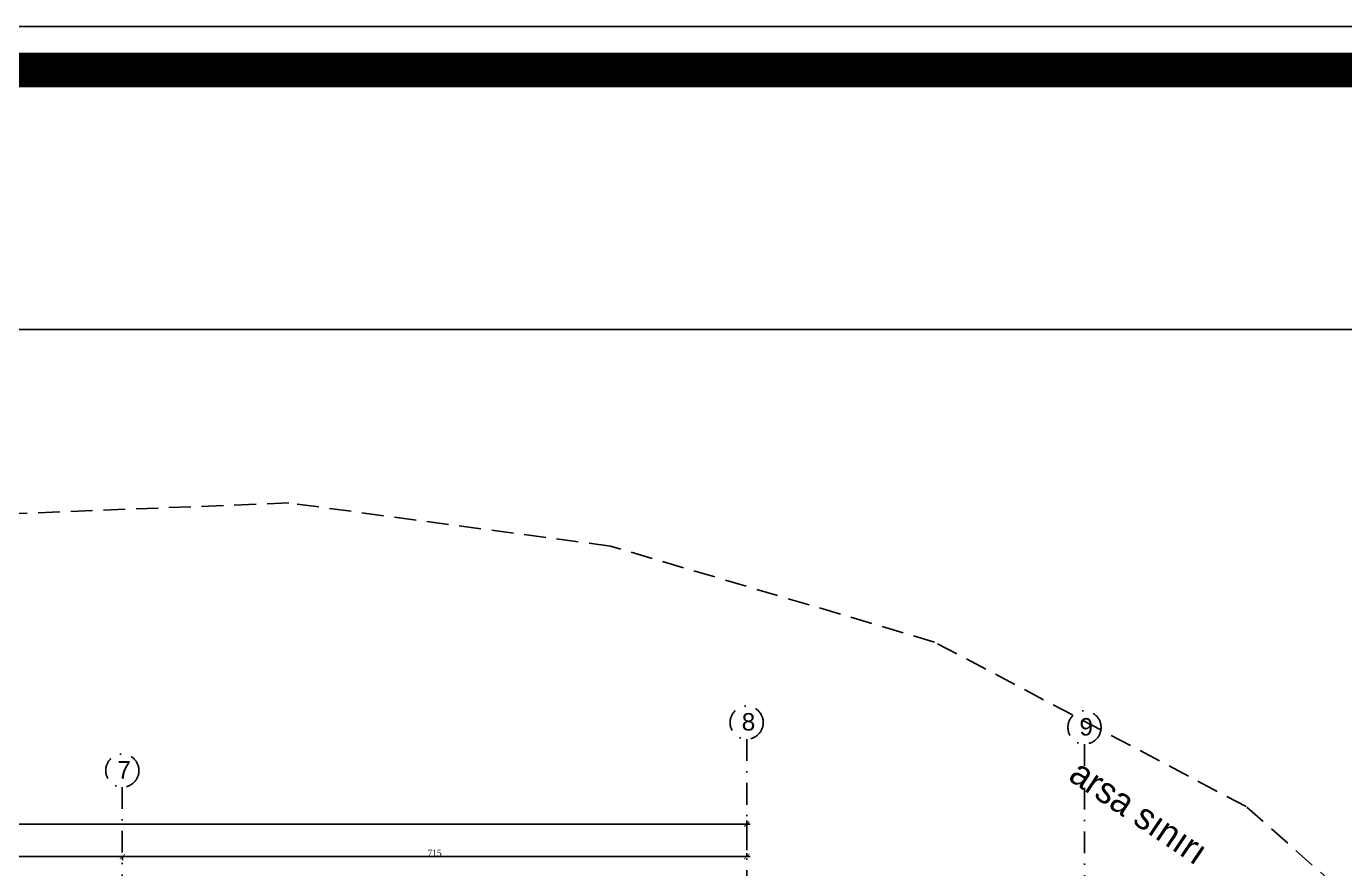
# Model space of a CAD drawing. Header units: millimetres. Extents: x -29311 to -3405, y 28913 to 42880.
# Drawn here: x -6708 to -5197, y 36925 to 37891 of the extents above; entities that cross this region are included whole.
import ezdxf

# ---------------------------------------------------------------- set-up
doc = ezdxf.new("R2010")
doc.units = ezdxf.units.MM
for name, pattern in [('( Hidden )', [0.375, 0.25, -0.125]), ('DASHDOT', [1, 0.5, -0.25, 0, -0.25]), ('DASHDOT2', [0.5, 0.25, -0.125, 0, -0.125])]:
    doc.linetypes.add(name, pattern=pattern)
for name, color, linetype in [('A-AKS', 57, 'DASHDOT'), ('A-AKS.', 57, 'DASHDOT2'), ('vaz_bina2', 161, 'Continuous'), ('yazı1', 7, 'Continuous'), ('Yazılar', 253, 'Continuous')]:
    doc.layers.add(name, color=color, linetype=linetype)
doc.layers.add('olcu-plan', color=7, linetype='Continuous', lineweight=20)
doc.styles.add('HA_SMART', font='')
doc.styles.add('text1', font='arial.ttf')
doc.styles.add('YAZ-50', font='times.ttf', dxfattribs={"width": 0.9})
doc.styles.get('HA_SMART').set_extended_font_data('Sakkal Majalla')
doc.dimstyles.new('1-50-plan', dxfattribs={"dimtxt": 8, "dimasz": 6, "dimexe": 4, "dimexo": 4, "dimgap": 0.00625, "dimtad": 1, "dimdec": 0, "dimrnd": 0.0005, "dimzin": 9, "dimdsep": 46, "dimtxsty": 'YAZ-50', "dimblk": 'ARCHTICK', "dimcen": 0.025, "dimdle": 4, "dimadec": 0, "dimazin": 0, "dimtfac": 1, "dimtdec": 0, "dimtmove": 0, "dimatfit": 3, "dimfxl": 30, "dimfxlon": 1, "dimarcsym": 0})

# ---------------------------------------------------------------- blocks, each defined once
blk = doc.blocks.new('ANTET')
at = {"color": 251, "const_width": 20, "elevation": 0}
blk.add_lwpolyline([(-18595.04, -50619.36), (-18595.04, -52600.11), (-14668.24, -52600.11), (-14668.24, -50619.36)], close=True, dxfattribs=at)
at = {"layer": 'Yazılar', "elevation": 0}
for points in [[(-18620.04, -50594.36), (-18620.04, -52625.11), (-14643.24, -52625.11), (-14643.24, -50594.36)], [(-18397.88, -50768.01), (-14785.5, -50768.01), (-14785.5, -52468.87), (-18397.88, -52468.87)]]:
    blk.add_lwpolyline(points, close=True, dxfattribs=at)
blk = doc.blocks.new('_ArchTick')
at = {"color": 0, "linetype": 'ByBlock', "const_width": 0.15}
blk.add_lwpolyline([(-0.5, -0.5), (0.5, 0.5)], dxfattribs=at)
blk = doc.blocks.new('*D276')
at = {"layer": 'DEFPOINTS', "color": 0, "transparency": 16777216}
for p in [(-6874.4, 36938.9), (-6597.6, 36942.9), (-6597.6, 36938.9)]:
    blk.add_point(p, dxfattribs=at)
at = {"layer": 'olcu-plan', "color": 0, "lineweight": -2, "transparency": 16777216}
for p, q in [((-6878.4, 36938.9), (-6593.6, 36938.9)), ((-6874.4, 36938.9), (-6874.4, 36942.9)), ((-6597.6, 36938.9), (-6597.6, 36934.9))]:
    blk.add_line(p, q, dxfattribs=at)
at = {"layer": 'olcu-plan', "color": 0, "lineweight": -2, "transparency": 16777216, "xscale": 6, "yscale": 6, "zscale": 6, "rotation": 180}
blk.add_blockref('_ArchTick', (-6874.4, 36938.9), dxfattribs=at)
at = {"layer": 'olcu-plan', "color": 0, "lineweight": -2, "transparency": 16777216, "xscale": 6, "yscale": 6, "zscale": 6}
blk.add_blockref('_ArchTick', (-6597.6, 36938.9), dxfattribs=at)
at = {"layer": 'olcu-plan', "color": 0, "transparency": 16777216, "insert": (-6736, 36943), "char_height": 8, "attachment_point": 5, "style": 'YAZ-50'}
blk.add_mtext('277', dxfattribs=at)
blk = doc.blocks.new('*D277')
at = {"layer": 'DEFPOINTS', "color": 0, "transparency": 16777216}
for p in [(-6597.6, 36942.9), (-5882.1, 36938.9), (-5882.1, 36938.9)]:
    blk.add_point(p, dxfattribs=at)
at = {"layer": 'olcu-plan', "color": 0, "lineweight": -2, "transparency": 16777216}
for p, q in [((-6601.6, 36938.9), (-5878.1, 36938.9)), ((-6597.6, 36938.9), (-6597.6, 36934.9)), ((-5882.1, 36938.9), (-5882.1, 36942.9))]:
    blk.add_line(p, q, dxfattribs=at)
at = {"layer": 'olcu-plan', "color": 0, "lineweight": -2, "transparency": 16777216, "xscale": 6, "yscale": 6, "zscale": 6, "rotation": 180}
blk.add_blockref('_ArchTick', (-6597.6, 36938.9), dxfattribs=at)
at = {"layer": 'olcu-plan', "color": 0, "lineweight": -2, "transparency": 16777216, "xscale": 6, "yscale": 6, "zscale": 6}
blk.add_blockref('_ArchTick', (-5882.1, 36938.9), dxfattribs=at)
at = {"layer": 'olcu-plan', "color": 0, "transparency": 16777216, "insert": (-6239.9, 36943), "char_height": 8, "attachment_point": 5, "style": 'YAZ-50'}
blk.add_mtext('715', dxfattribs=at)
blk = doc.blocks.new('*D278')
at = {"layer": 'DEFPOINTS', "color": 0, "transparency": 16777216}
for p in [(-5882.1, 36976.3), (-5882.1, 36938.9), (-10751.7, 36908.8)]:
    blk.add_point(p, dxfattribs=at)
at = {"layer": 'olcu-plan', "color": 0, "lineweight": -2, "transparency": 16777216}
for p, q in [((-10755.7, 36976.3), (-5878.1, 36976.3)), ((-10751.7, 36946.3), (-10751.7, 36980.3)), ((-5882.1, 36946.3), (-5882.1, 36980.3))]:
    blk.add_line(p, q, dxfattribs=at)
at = {"layer": 'olcu-plan', "color": 0, "lineweight": -2, "transparency": 16777216, "xscale": 6, "yscale": 6, "zscale": 6, "rotation": 180}
blk.add_blockref('_ArchTick', (-10751.7, 36976.3), dxfattribs=at)
at = {"layer": 'olcu-plan', "color": 0, "lineweight": -2, "transparency": 16777216, "xscale": 6, "yscale": 6, "zscale": 6}
blk.add_blockref('_ArchTick', (-5882.1, 36976.3), dxfattribs=at)
at = {"layer": 'olcu-plan', "color": 0, "transparency": 16777216, "insert": (-8316.9, 36980.4), "char_height": 8, "attachment_point": 5, "style": 'YAZ-50'}
blk.add_mtext('4870', dxfattribs=at)
blk = doc.blocks.new('AKS')
at = {"layer": 'A-AKS.', "ltscale": 100}
for p, q in [((4869.5, 2314), (4869.5, 2054.9)), ((5256.6, 2308.4), (5256.6, 2054.9)), ((4154, 2259), (4154, 2054.9))]:
    blk.add_line(p, q, dxfattribs=at)
for centre in [(4869.5, 2333), (5256.6, 2327.4), (4154, 2278)]:
    blk.add_circle(centre, 19, dxfattribs=at)
at = {"layer": 'A-AKS.', "ltscale": 100, "char_height": 20, "width": 18.894, "attachment_point": 1, "style": 'text1'}
for s, insert in [('8', (4863.8, 2343.9)), ('9', (5250.8, 2338.2)), ('7', (4148.3, 2288.9))]:
    blk.add_mtext(s, dxfattribs=dict(at, insert=insert))

msp = doc.modelspace()

# ---------------------------------------------------------------- linework, layer by layer
at = {"layer": 'vaz_bina2', "linetype": '( Hidden )', "ltscale": 100}
msp.add_lwpolyline([(-10745.16, 36675.77), (-10501.58, 34809.57), (-5488.57, 34827.39), (-4470.79, 34831), (-4739.72, 36223.25), (-4981.51, 36705.57), (-5309.76, 36996.23), (-5666.95, 37184.85), (-6038.1, 37294.92), (-6406.89, 37344.3), (-10810.15, 37173.63)], close=True, dxfattribs=at)

# ---------------------------------------------------------------- block references
at = {"xscale": 2, "yscale": 2, "zscale": 2}
msp.add_blockref('ANTET', (25559.14, 139079.37, 0), dxfattribs=at)
at = {"layer": 'A-AKS'}
msp.add_blockref('AKS', (-10751.69, 34759.57), dxfattribs=at)

# ---------------------------------------------------------------- texts
at = {"layer": 'yazı1', "linetype": 'ByBlock', "insert": (-5498.36, 37052.5), "char_height": 30, "width": 407.0194, "attachment_point": 1, "rotation": 326.0578, "style": 'HA_SMART'}
msp.add_mtext('arsa sınırı', dxfattribs=at)

# ---------------------------------------------------------------- dimensions: what is measured, and where the dimension line sits
at = {"layer": 'olcu-plan'}
for base, p1, p2, picture, middle in [((-5882.14, 36976.33), (-10751.69, 36908.8), (-5882.14, 36938.93), '*D278', (-8316.92, 36980.42)), ((-6597.64, 36938.93), (-6874.41, 36938.93), (-6597.64, 36942.91), '*D276', (-6736.03, 36943.02)), ((-5882.1447, 36938.93), (-6597.6413, 36942.9057), (-5882.1447, 36938.93), '*D277', (-6239.893, 36943.017))]:
    dim = msp.add_linear_dim(base=base, p1=p1, p2=p2, dimstyle='1-50-plan', dxfattribs=at)
    dim.commit()
    dim.dimension.update_dxf_attribs({"geometry": picture, "text_midpoint": middle})

doc.saveas('drawing.dxf')
